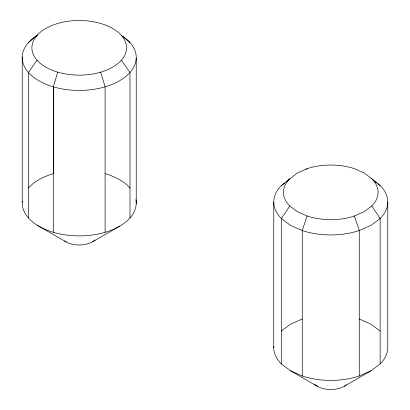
<?xml version="1.0" encoding="UTF-8"?>
<svg xmlns="http://www.w3.org/2000/svg" width="410" height="410" viewBox="0 0 410 410"><rect width="100%" height="100%" fill="white"/><g stroke="black" fill="none" stroke-linecap="round" stroke-linejoin="round"><path stroke-width="0.61" d="M53.346 232.301L53.346 86.838L57.743 72.155M302.262 230.538L307.105 215.998A47.319 27.316 0 0 0 354.424 215.998L364.223 211.652L371.742 205.994A47.319 27.316 0 0 0 371.742 178.678L364.223 173.02L354.424 168.679A47.319 27.316 0 0 0 307.105 168.679L297.306 173.02L281.393 185.576A57.01 32.913 0 0 0 281.393 218.494L290.454 225.31L302.262 230.538A57.01 32.913 0 0 0 359.273 230.538L371.076 225.31L380.137 218.494A57.01 32.913 0 0 0 380.137 185.576L371.742 178.678M281.393 218.494L289.788 205.994A47.319 27.316 0 0 1 289.788 178.678M37.064 60.219L28.428 72.452L28.428 217.915M28.459 188.041L29.366 187.016A57.01 32.913 0 0 1 51.588 174.188L53.361 173.666L53.361 86.899M306.229 169.561L307.105 168.679M28.459 42.578L37.09 35.419M281.393 185.576L284.919 182.927M286.426 181.789L287.436 181.035M288.44 180.277L289.45 179.518M281.393 331.039L290.454 324.223L302.262 318.99M344.205 386.287L371.076 370.768L380.137 363.952A57.01 32.913 0 0 0 387.773 347.495L387.773 202.033M92.66 241.762L119.535 226.248M273.798 346.276A57.01 32.913 0 0 0 281.393 363.952L290.454 370.768L302.262 376.001A57.01 32.913 0 0 0 359.273 376.001L371.076 370.768M307.105 215.998L297.306 211.652L289.788 205.994M359.273 318.99L371.076 324.223L380.137 331.039M290.454 370.768L317.33 386.287M37.53 225.418L66.266 242.028M373.09 180.277L374.099 181.035M375.104 181.789L376.616 182.927M377.62 183.685L380.137 185.576M121.386 35.414L130.021 42.568M121.36 60.208L129.99 72.447L129.99 217.905M371.742 205.994L380.137 218.494M354.424 215.998L359.273 230.538M100.696 72.139L105.093 86.823L105.093 232.28M380.137 218.115L380.137 363.952M359.273 230.312L359.273 376.001M302.262 230.312L302.262 376.001M281.393 218.115L281.393 363.952M273.757 202.033L273.757 347.495M136.228 58.087L136.228 203.55M22.227 56.939L22.227 202.397M346.337 384.821A19.003 10.973 0 0 1 314.736 384.421M95.161 239.978A19.003 10.973 0 0 1 64.457 240.911M135.92 199.532A57.01 32.913 0 0 1 130.892 216.885L129.088 218.93A57.01 32.913 0 0 1 106.861 231.763L103.32 232.803A57.01 32.913 0 0 1 22.294 201.248M105.109 173.645A57.01 32.913 0 0 1 130.021 188.031M122.508 36.09A57.01 32.913 0 0 1 130.892 71.422L129.088 73.467A57.01 32.913 0 0 1 106.861 86.3L103.32 87.34A57.01 32.913 0 0 1 40.344 81.585L37.53 79.96A57.01 32.913 0 0 1 27.557 43.603L29.366 41.553A57.01 32.913 0 0 1 37.259 35.234M37.843 34.568L36.341 36.27A47.319 27.316 0 0 0 44.618 66.446L46.955 67.793A47.319 27.316 0 0 0 99.22 72.575L102.167 71.709A47.319 27.316 0 0 0 120.612 61.059L122.108 59.358A47.319 27.316 0 0 0 113.831 29.182L111.494 27.834A47.319 27.316 0 0 0 59.23 23.057L56.283 23.923A47.319 27.316 0 0 0 37.843 34.568"/></g></svg>
